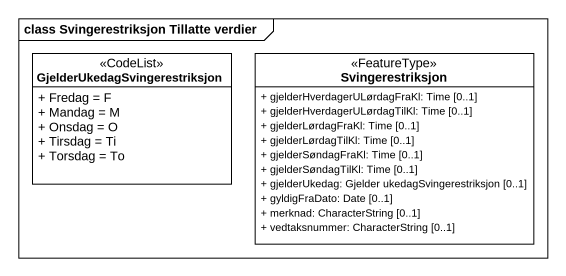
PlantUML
@startuml
mainframe class Svingerestriksjon Tillatte verdier
hide circle
hide empty members
skinparam classAttributeIconSize 0
class "GjelderUkedagSvingerestriksjon" as GjelderUkedagSvingerestriksj <<CodeList>> {
  + Fredag = F
  + Mandag = M
  + Onsdag = O
  + Tirsdag = Ti
  + Torsdag = To
}
class Svingerestriksjon <<FeatureType>> {
  + gjelderHverdagerULørdagFraKl: Time [0..1]
  + gjelderHverdagerULørdagTilKl: Time [0..1]
  + gjelderLørdagFraKl: Time [0..1]
  + gjelderLørdagTilKl: Time [0..1]
  + gjelderSøndagFraKl: Time [0..1]
  + gjelderSøndagTilKl: Time [0..1]
  + gjelderUkedag: Gjelder ukedagSvingerestriksjon [0..1]
  + gyldigFraDato: Date [0..1]
  + merknad: CharacterString [0..1]
  + vedtaksnummer: CharacterString [0..1]
}
@enduml
